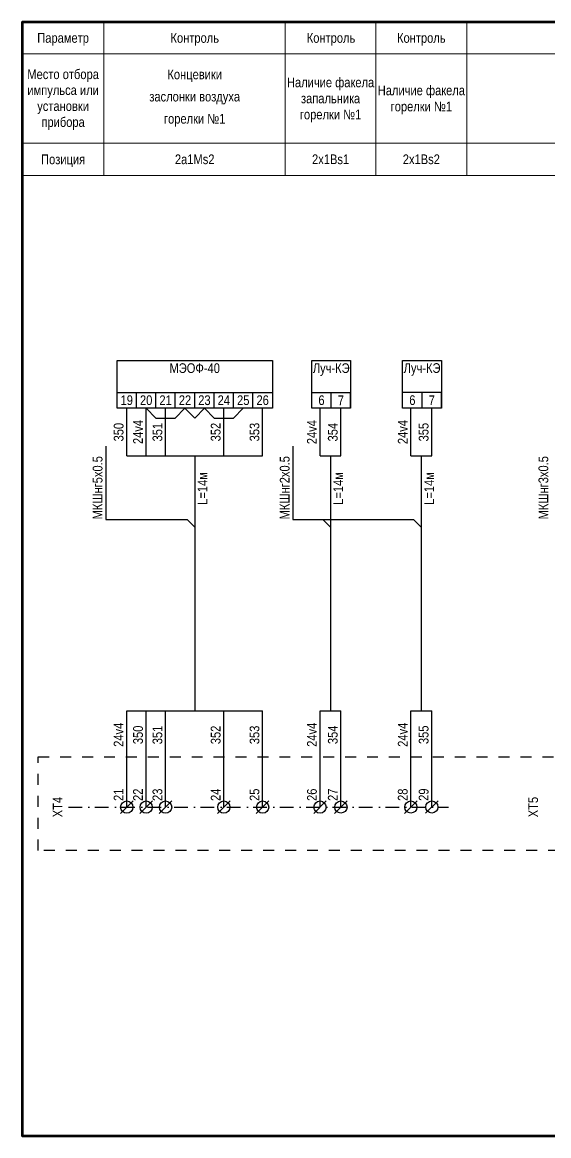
# Model space of a CAD drawing. Header units: millimetres. Extents: x -6000 to 26000, y -6000 to 26000.
# Drawn here: x 20 to 155.6, y -2729.5 to -2442.5 of the extents above; entities that cross this region are included whole.
import ezdxf

# ---------------------------------------------------------------- set-up
doc = ezdxf.new("R2010")
doc.units = ezdxf.units.MM
doc.header["$MEASUREMENT"] = 0
doc.linetypes.add('Штриховая', pattern=[5.644444, 2.822222, -2.822222])
doc.linetypes.add('Штрихпунктирная', pattern=[6.702778, 3.527778, -1.763889, 0, -1.411111])
for name, color, linetype, lineweight in [('0_Ном._пера__246', 7, 'Continuous', 100), ('2D - Общий_Ном._пера__1', 7, 'Continuous', 15), ('2D - Общий_Ном._пера__21', 7, 'Continuous', 30), ('Аннотация - Текст_Ном._пера__1', 7, 'Continuous', 15)]:
    doc.layers.add(name, color=color, linetype=linetype, lineweight=lineweight)
doc.styles.add('СГЕНЕРИР_СТИЛЬ_1', font='')
doc.styles.get('СГЕНЕРИР_СТИЛЬ_1').set_extended_font_data('Arial Narrow')

msp = doc.modelspace()

# ---------------------------------------------------------------- linework, layer by layer
at = {"layer": '0_Ном._пера__246', "color": 7, "linetype": 'Continuous', "lineweight": 100, "flags": 128}
msp.add_lwpolyline([(415, -2729.54), (415, -2442.54), (20, -2442.54), (20, -2729.54)], close=True, dxfattribs=at)
at = {"layer": '2D - Общий_Ном._пера__1', "color": 7, "linetype": 'Continuous', "lineweight": 15}
for p, q in [((41.03, -2442.54), (41.03, -2482.08)), ((41.03, -2442.54), (41.03, -2482.08)), ((87.7, -2442.54), (87.7, -2482.08)), ((111.07, -2442.54), (111.07, -2482.08)), ((134.45, -2442.54), (134.45, -2482.08)), ((20, -2450.66), (415, -2450.66)), ((20, -2473.72), (415, -2473.72)), ((20, -2482.08), (415, -2482.08))]:
    msp.add_line(p, q, dxfattribs=at)
at = {"layer": '2D - Общий_Ном._пера__21', "color": 7, "linetype": 'Continuous', "lineweight": 30}
for p, q in [((44.4, -2529.7), (84.4, -2529.7)), ((44.4, -2542.05), (44.4, -2529.7)), ((84.4, -2529.7), (84.4, -2542.05)), ((94.55, -2529.7), (104.55, -2529.7)), ((94.55, -2542.05), (94.55, -2529.7)), ((104.55, -2529.7), (104.55, -2542.05)), ((117.95, -2529.68), (127.95, -2529.68)), ((117.95, -2542.04), (117.95, -2529.68)), ((127.95, -2529.68), (127.95, -2542.04)), ((44.4, -2537.93), (84.4, -2537.93)), ((49.4, -2542.05), (49.4, -2537.93)), ((54.4, -2542.05), (54.4, -2537.93)), ((59.4, -2542.05), (59.4, -2537.93)), ((64.4, -2542.05), (64.4, -2537.93)), ((69.4, -2542.05), (69.4, -2537.93)), ((74.4, -2542.05), (74.4, -2537.93)), ((79.4, -2542.05), (79.4, -2537.93)), ((94.55, -2537.93), (104.55, -2537.93)), ((99.55, -2542.05), (99.55, -2537.93)), ((104.55, -2542.05), (104.55, -2537.93)), ((117.95, -2537.92), (127.95, -2537.92)), ((122.95, -2542.04), (122.95, -2537.92)), ((127.95, -2542.04), (127.95, -2537.92)), ((84.4, -2542.05), (44.4, -2542.05)), ((46.9, -2541.94), (81.9, -2541.94)), ((46.9, -2554.33), (46.9, -2542.05)), ((51.9, -2542.05), (54.4, -2544.56)), ((51.9, -2554.33), (51.9, -2542.05)), ((56.9, -2554.33), (56.9, -2542.05)), ((61.9, -2542.05), (59.4, -2544.56)), ((61.9, -2542.05), (64.4, -2544.56)), ((64.4, -2544.56), (66.9, -2542.05)), ((66.9, -2542.05), (69.41, -2544.56)), ((71.9, -2554.33), (71.9, -2542.05)), ((74.4, -2544.56), (76.9, -2542.05)), ((81.9, -2554.33), (81.9, -2542.05)), ((104.55, -2542.05), (94.55, -2542.05)), ((96.67, -2554.33), (96.67, -2542.05)), ((102.05, -2554.33), (102.05, -2542.05)), ((127.95, -2542.04), (117.95, -2542.04)), ((120.07, -2554.33), (120.07, -2542.04)), ((125.45, -2554.33), (125.45, -2542.04)), ((54.4, -2544.56), (59.4, -2544.56)), ((69.41, -2544.56), (74.4, -2544.56)), ((41.49, -2551.81), (41.49, -2570.74)), ((89.67, -2551.81), (89.67, -2570.74)), ((46.9, -2554.33), (81.9, -2554.33)), ((64.4, -2554.33), (64.4, -2620)), ((96.67, -2554.33), (102.05, -2554.33)), ((99.36, -2554.33), (99.36, -2620)), ((120.07, -2554.33), (125.45, -2554.33)), ((122.76, -2554.33), (122.76, -2620)), ((41.49, -2570.74), (62.42, -2570.74)), ((64.4, -2572.72), (62.42, -2570.74)), ((89.67, -2570.74), (120.78, -2570.74)), ((99.36, -2572.72), (97.39, -2570.74)), ((122.76, -2572.72), (120.78, -2570.74)), ((46.9, -2644.83), (46.9, -2620)), ((46.9, -2620), (81.9, -2620)), ((51.9, -2644.83), (51.9, -2620)), ((56.9, -2644.83), (56.9, -2620)), ((71.9, -2644.83), (71.9, -2620)), ((81.9, -2644.83), (81.9, -2620)), ((96.67, -2644.83), (96.67, -2620)), ((96.67, -2620), (102.05, -2620)), ((102.05, -2644.82), (102.05, -2620)), ((120.07, -2644.82), (120.07, -2620)), ((120.07, -2620), (125.45, -2620)), ((125.45, -2644.81), (125.45, -2620)), ((45.27, -2646.46), (48.51, -2643.23)), ((50.27, -2646.46), (53.51, -2643.23)), ((55.27, -2646.46), (58.51, -2643.23)), ((70.27, -2646.46), (73.51, -2643.23)), ((80.27, -2646.46), (83.51, -2643.23)), ((95.05, -2646.46), (98.28, -2643.23)), ((100.43, -2646.45), (103.66, -2643.21)), ((118.44, -2646.45), (121.68, -2643.21)), ((123.83, -2646.43), (127.06, -2643.2))]:
    msp.add_line(p, q, dxfattribs=at)
at = {"layer": '2D - Общий_Ном._пера__21', "color": 7, "linetype": 'Штриховая', "lineweight": 30}
for p, q in [((24.11, -2631.9), (412.23, -2631.9)), ((24.11, -2656.04), (24.11, -2631.9)), ((412.23, -2656.04), (24.11, -2656.04))]:
    msp.add_line(p, q, dxfattribs=at)
at = {"layer": '2D - Общий_Ном._пера__21', "color": 7, "linetype": 'Штрихпунктирная', "lineweight": 30}
msp.add_line((31.87, -2644.83), (129.75, -2644.83), dxfattribs=at)
at = {"layer": '2D - Общий_Ном._пера__21', "color": 7, "linetype": 'Continuous', "lineweight": 30}
for centre in [(46.9, -2644.83), (51.9, -2644.83), (56.9, -2644.83), (71.9, -2644.83), (81.9, -2644.83), (96.67, -2644.83), (102.05, -2644.82), (120.07, -2644.82), (125.45, -2644.81)]:
    msp.add_circle(centre, 1.57, dxfattribs=at)

# ---------------------------------------------------------------- texts
at = {"layer": 'Аннотация - Текст_Ном._пера__1', "color": 7, "linetype": 'Continuous', "lineweight": 15, "char_height": 2.5, "attachment_point": 2, "style": 'СГЕНЕРИР_СТИЛЬ_1'}
for s, insert in [('\\A1;{\\pqc;\\fArial Narrow|b0|i0|c204|p34;Параметр}', (30.51, -2445.32)), ('\\A1;{\\pqc;\\fArial Narrow|b0|i0|c204|p34;Контроль}', (64.42, -2445.32)), ('\\A1;{\\pqc;\\fArial Narrow|b0|i0|c204|p34;Контроль}', (99.51, -2445.32)), ('\\A1;{\\pqc;\\fArial Narrow|b0|i0|c204|p34;Контроль}', (122.76, -2445.32)), ('\\A1;{\\pqc;\\fArial Narrow|b0|i0|c204|p34;Позиция}', (30.51, -2476.62)), ('\\A1;{\\pqc;\\fArial Narrow|b0|i0|c204|p34;2\\fArial Narrow|b0|i0|c204|p34;a1Ms2}', (64.4, -2476.61)), ('\\A1;{\\pqc;\\fArial Narrow|b0|i0|c204|p34;2\\fArial Narrow|b0|i0|c204|p34;x1Bs1}', (99.39, -2476.61)), ('\\A1;{\\pqc;\\fArial Narrow|b0|i0|c204|p34;2\\fArial Narrow|b0|i0|c204|p34;x1Bs2}', (122.76, -2476.61)), ('\\A1;{\\pqc;\\fArial Narrow|b0|i0|c204|p34;МЭО\\fArial Narrow|b0|i0|c204|p34;Ф\\fArial Narrow|b0|i0|c204|p34;-40}', (64.4, -2530.44)), ('\\A1;{\\pqc;\\fArial Narrow|b0|i0|c204|p34;Луч-КЭ}', (99.55, -2530.44)), ('\\A1;{\\pqc;\\fArial Narrow|b0|i0|c204|p34;Луч-КЭ}', (122.95, -2530.42)), ('\\A1;{\\pqc;\\fArial Narrow|b0|i0|c204|p34;19}', (46.9, -2538.7)), ('\\A1;{\\pqc;\\fArial Narrow|b0|i0|c204|p34;20}', (51.9, -2538.7)), ('\\A1;{\\pqc;\\fArial Narrow|b0|i0|c204|p34;21}', (56.9, -2538.7)), ('\\A1;{\\pqc;\\fArial Narrow|b0|i0|c204|p34;22}', (61.9, -2538.7)), ('\\A1;{\\pqc;\\fArial Narrow|b0|i0|c204|p34;23}', (66.9, -2538.7)), ('\\A1;{\\pqc;\\fArial Narrow|b0|i0|c204|p34;24}', (71.9, -2538.7)), ('\\A1;{\\pqc;\\fArial Narrow|b0|i0|c204|p34;25}', (76.9, -2538.7)), ('\\A1;{\\pqc;\\fArial Narrow|b0|i0|c204|p34;26}', (81.9, -2538.7)), ('\\A1;{\\pqc;\\fArial Narrow|b0|i0|c204|p34;6}', (97.05, -2538.7)), ('\\A1;{\\pqc;\\fArial Narrow|b0|i0|c204|p34;7}', (102.05, -2538.74)), ('\\A1;{\\pqc;\\fArial Narrow|b0|i0|c204|p34;6}', (120.45, -2538.69)), ('\\A1;{\\pqc;\\fArial Narrow|b0|i0|c204|p34;7}', (125.45, -2538.73))]:
    msp.add_mtext(s, dxfattribs=dict(at, insert=insert))
for s, insert, width, line_spacing_factor in [('\\A1;{\\pqc;\\fArial Narrow|b0|i0|c204|p34;Место отбора импульса или установки прибора}', (30.51, -2454.68), 21.0254, 0.986465), ('\\A1;{\\pqc;\\fArial Narrow|b0|i0|c204|p34;Концевики з\\fArial Narrow|b0|i0|c204|p34;аслонк\\fArial Narrow|b0|i0|c204|p34;и\\fArial Narrow|b0|i0|c204|p34; воздуха горелки №1}', (64.4, -2454.73), 23.3734, 1.371132), ('\\A1;{\\pqc;\\fArial Narrow|b0|i0|c204|p34;Наличие факела запальника горелки №1}', (99.39, -2456.79), 23.3734, 0.991143), ('\\A1;{\\pqc;\\fArial Narrow|b0|i0|c204|p34;Наличие факела горелки №1}', (122.77, -2458.85), 23.3734, 0.994067)]:
    msp.add_mtext(s, dxfattribs=dict(at, insert=insert, width=width, line_spacing_factor=line_spacing_factor))
at = {"layer": 'Аннотация - Текст_Ном._пера__1', "color": 7, "linetype": 'Continuous', "lineweight": 15, "char_height": 2.5, "attachment_point": 2, "rotation": 90, "style": 'СГЕНЕРИР_СТИЛЬ_1'}
for s, insert in [('\\A1;{\\pqc;\\fArial Narrow|b0|i0|c204|p34;24v\\fArial Narrow|b0|i0|c204|p34;4}', (48.55, -2548.15)), ('\\A1;{\\pqc;\\fArial Narrow|b0|i0|c204|p34;24v\\fArial Narrow|b0|i0|c204|p34;4}', (93.33, -2548.19)), ('\\A1;{\\pqc;\\fArial Narrow|b0|i0|c204|p34;24v\\fArial Narrow|b0|i0|c204|p34;4}', (116.72, -2548.17)), ('\\A1;{\\pqc;\\fArial Narrow|b0|i0|c204|p34;3\\fArial Narrow|b0|i0|c204|p34;50}', (43.55, -2548.19)), ('\\A1;{\\pqc;\\fArial Narrow|b0|i0|c204|p34;3\\fArial Narrow|b0|i0|c204|p34;51}', (53.55, -2548.19)), ('\\A1;{\\pqc;\\fArial Narrow|b0|i0|c204|p34;3\\fArial Narrow|b0|i0|c204|p34;52}', (68.55, -2548.17)), ('\\A1;{\\pqc;\\fArial Narrow|b0|i0|c204|p34;3\\fArial Narrow|b0|i0|c204|p34;53}', (78.55, -2548.17)), ('\\A1;{\\pqc;\\fArial Narrow|b0|i0|c204|p34;3\\fArial Narrow|b0|i0|c204|p34;54}', (98.71, -2548.19)), ('\\A1;{\\pqc;\\fArial Narrow|b0|i0|c204|p34;3\\fArial Narrow|b0|i0|c204|p34;55}', (122.1, -2548.19)), ('\\A1;{\\pqc;\\fArial Narrow|b0|i0|c204|p34;МКШнг5х0.5}', (38.14, -2562.52)), ('\\A1;{\\pqc;\\fArial Narrow|b0|i0|c204|p34;МКШнг2х0.5}', (86.32, -2562.52)), ('\\A1;{\\pqc;\\fArial Narrow|b0|i0|c204|p34;МКШнг3х0.5}', (152.94, -2562.52)), ('\\A1;{\\pqc;\\fArial Narrow|b0|i0|c204|p34;L=1\\fArial Narrow|b0|i0|c204|p34;4\\fArial Narrow|b0|i0|c204|p34;м}', (65.17, -2562.71)), ('\\A1;{\\pqc;\\fArial Narrow|b0|i0|c204|p34;L=1\\fArial Narrow|b0|i0|c204|p34;4\\fArial Narrow|b0|i0|c204|p34;м}', (100.13, -2562.71)), ('\\A1;{\\pqc;\\fArial Narrow|b0|i0|c204|p34;L=1\\fArial Narrow|b0|i0|c204|p34;4\\fArial Narrow|b0|i0|c204|p34;м}', (123.53, -2562.71)), ('\\A1;{\\pqc;\\fArial Narrow|b0|i0|c204|p34;24v\\fArial Narrow|b0|i0|c204|p34;4}', (116.72, -2626.19)), ('\\A1;{\\pqc;\\fArial Narrow|b0|i0|c204|p34;24v\\fArial Narrow|b0|i0|c204|p34;4}', (43.55, -2626.2)), ('\\A1;{\\pqc;\\fArial Narrow|b0|i0|c204|p34;3\\fArial Narrow|b0|i0|c204|p34;50}', (48.55, -2626.22)), ('\\A1;{\\pqc;\\fArial Narrow|b0|i0|c204|p34;3\\fArial Narrow|b0|i0|c204|p34;51}', (53.55, -2626.25)), ('\\A1;{\\pqc;\\fArial Narrow|b0|i0|c204|p34;3\\fArial Narrow|b0|i0|c204|p34;52}', (68.55, -2626.23)), ('\\A1;{\\pqc;\\fArial Narrow|b0|i0|c204|p34;3\\fArial Narrow|b0|i0|c204|p34;53}', (78.55, -2626.23)), ('\\A1;{\\pqc;\\fArial Narrow|b0|i0|c204|p34;24v\\fArial Narrow|b0|i0|c204|p34;4}', (93.33, -2626.2)), ('\\A1;{\\pqc;\\fArial Narrow|b0|i0|c204|p34;3\\fArial Narrow|b0|i0|c204|p34;54}', (98.71, -2626.2)), ('\\A1;{\\pqc;\\fArial Narrow|b0|i0|c204|p34;3\\fArial Narrow|b0|i0|c204|p34;55}', (122.1, -2626.2)), ('\\A1;{\\pqc;\\fArial Narrow|b0|i0|c204|p34;21}', (43.55, -2641.66)), ('\\A1;{\\pqc;\\fArial Narrow|b0|i0|c204|p34;2\\fArial Narrow|b0|i0|c204|p34;2}', (48.55, -2641.66)), ('\\A1;{\\pqc;\\fArial Narrow|b0|i0|c204|p34;2\\fArial Narrow|b0|i0|c204|p34;3}', (53.55, -2641.66)), ('\\A1;{\\pqc;\\fArial Narrow|b0|i0|c204|p34;2\\fArial Narrow|b0|i0|c204|p34;4}', (68.55, -2641.66)), ('\\A1;{\\pqc;\\fArial Narrow|b0|i0|c204|p34;2\\fArial Narrow|b0|i0|c204|p34;5}', (78.55, -2641.66)), ('\\A1;{\\pqc;\\fArial Narrow|b0|i0|c204|p34;26}', (93.33, -2641.66)), ('\\A1;{\\pqc;\\fArial Narrow|b0|i0|c204|p34;27}', (98.71, -2641.65)), ('\\A1;{\\pqc;\\fArial Narrow|b0|i0|c204|p34;2\\fArial Narrow|b0|i0|c204|p34;8}', (116.72, -2641.65)), ('\\A1;{\\pqc;\\fArial Narrow|b0|i0|c204|p34;29}', (122.1, -2641.63)), ('\\A1;{\\pqc;\\fArial Narrow|b0|i0|c204|p34;XT\\fArial Narrow|b0|i0|c204|p34;4}', (27.85, -2644.83)), ('\\A1;{\\pqc;\\fArial Narrow|b0|i0|c204|p34;XT\\fArial Narrow|b0|i0|c204|p34;5}', (150.3, -2644.83))]:
    msp.add_mtext(s, dxfattribs=dict(at, insert=insert))

doc.saveas('drawing.dxf')
